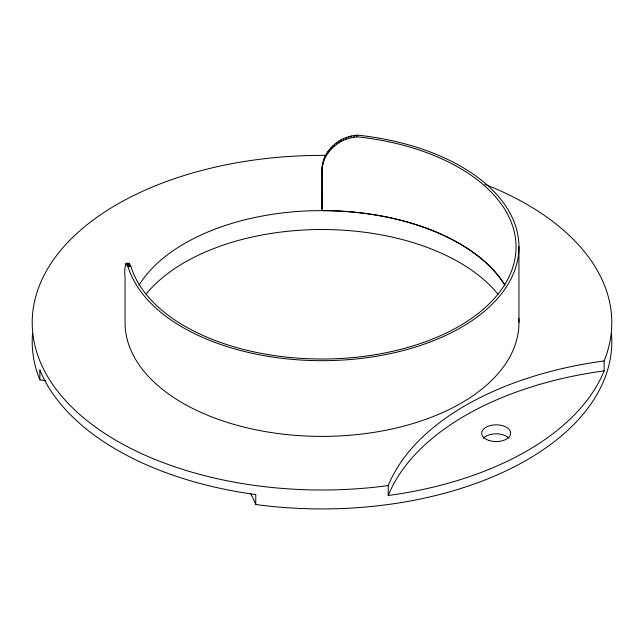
<?xml version="1.0" encoding="UTF-8"?>
<svg xmlns="http://www.w3.org/2000/svg" width="644" height="644" viewBox="0 0 644 644"><rect width="100%" height="100%" fill="white"/><g stroke="black" fill="none" stroke-linecap="round" stroke-linejoin="round"><path stroke-width="0.97" d="M322 208.994L322.008 169.944L322 210.66L324.584 210.668A194.045 112.032 0 0 1 504.832 285.163M125.942 263.726L128.196 267.18A196.943 113.706 0 0 0 333.125 360.495A196.943 113.706 0 0 0 518.517 254.428A196.943 113.706 0 0 0 358.772 135.272C340.531 135.039 322.242 150.374 322.089 169.235C323.385 151.219 340.684 137.116 358.233 136.914A194.045 112.032 0 0 1 515.627 254.324A194.045 112.032 0 0 1 332.956 358.821A194.045 112.032 0 0 1 131.046 266.882C124.799 255.515 124.139 272.629 125.065 276.703L125.057 323.159A196.943 113.706 0 0 0 326.25 436.366A196.943 113.706 0 0 0 518.79 318.249M322.362 166.868L322.37 165.194M322.813 164.526L322.829 162.852M323.449 162.199L323.465 160.533M324.262 159.921L324.278 158.247M325.252 157.691L325.26 156.017M326.403 155.526L326.419 153.852M327.732 153.425L327.74 151.751M329.213 151.404L329.221 149.73M330.847 149.48L330.863 147.806M332.634 147.653L332.65 145.979M334.558 145.93L334.574 144.256M336.619 144.337L336.635 142.662M338.8 142.863L338.816 141.181M341.103 141.527L341.119 139.853M343.51 140.344L343.526 138.661M346.013 139.297L346.029 137.615M348.613 138.412L348.621 136.729M351.286 137.695L351.294 136.005M354.023 137.148L354.031 135.449M356.816 136.761L356.824 135.063M321.992 171.618L322.097 167.561M604.12 360.938L604.12 370.872L603.195 373.109A289.8 167.311 0 0 1 392.107 494.97L388.243 495.51L388.243 485.568L389.169 483.338A289.8 167.311 0 0 1 600.256 361.469L604.12 360.938L604.37 360.326A289.8 167.311 0 0 0 484.892 184.305M388.243 495.51L389.169 493.28A289.8 167.311 0 0 1 600.256 371.411L604.12 370.872M388.243 485.568L387.189 485.713A289.8 167.311 0 0 1 33.834 340.418A289.8 167.311 0 0 1 326.218 155.397M125.741 263.847L129.033 263.428M126.474 264.016L129.315 263.662M126.796 264.434L129.637 264.072M127.166 265.022L130.008 264.66M127.584 265.779L130.418 265.425M128.051 266.713L130.893 266.358M32.514 333.834A289.8 167.311 0 0 0 39.63 379.26L39.88 379.863L43.744 380.403A289.8 167.311 0 0 1 45.708 380.685M250.774 493.827A289.8 167.311 0 0 1 254.831 502.272L255.757 504.502L256.811 504.646A289.8 167.311 0 0 0 611.486 333.834M518.943 246.499L518.943 322.217M255.757 504.502L255.757 494.56L251.893 494.029A289.8 167.311 0 0 1 40.805 372.16L39.88 369.93L39.88 379.863M146.55 293.6A194.166 112.104 0 0 1 322.547 229.522A194.166 112.104 0 0 1 497.917 294.179M138.983 285.252A194.166 112.104 0 0 1 310.36 210.789L322.547 210.588A194.166 112.104 0 0 1 504.872 285.018M483.499 438.137A14.49 8.364 0 0 1 496.21 433.815A14.49 8.364 0 0 1 508.897 438.17M488.909 440.432A14.49 8.364 0 0 0 510.668 433.211A14.49 8.364 0 0 0 488.965 425.942A14.49 8.364 0 0 0 488.909 440.432"/></g></svg>
